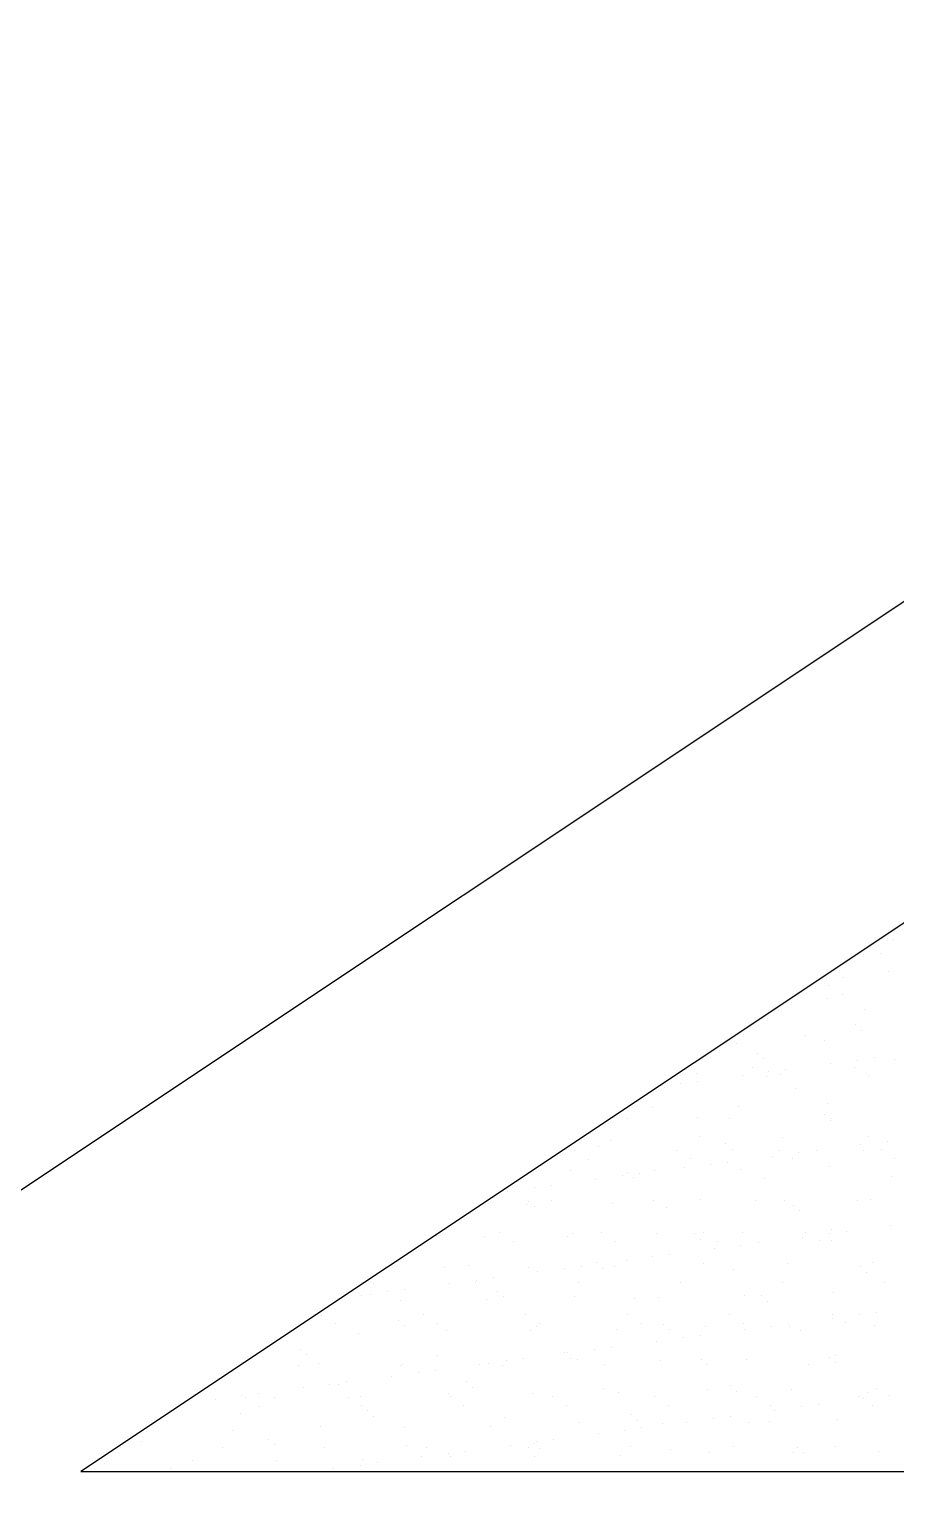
# Model space of a CAD drawing. Header units: inches. Extents: x 44782 to 44933, y 6798 to 6838.
# Drawn here: x 44782.3362 to 44782.4457, y 6816.594 to 6816.7793 of the extents above; entities that cross this region are included whole.
import ezdxf

# ---------------------------------------------------------------- set-up
doc = ezdxf.new("R2010")
doc.units = ezdxf.units.IN
doc.header["$MEASUREMENT"] = 0
doc.layers.add('linha de corte', color=1, linetype='Continuous')

# ---------------------------------------------------------------- blocks, each defined once
blk = doc.blocks.new('*X26')
at = {"color": 0}
for p, q in [((136.4438, 160.3933), (136.4438, 160.3933)), ((136.4568, 160.395), (136.4568, 160.395)), ((136.4771, 160.3977), (136.4771, 160.3977)), ((136.5205, 160.3917), (136.5205, 160.3917)), ((136.5844, 160.3914), (136.5844, 160.3914)), ((136.6014, 160.3973), (136.6014, 160.3973)), ((136.6519, 160.3939), (136.6519, 160.3939)), ((136.0612, 160.385), (136.0612, 160.385)), ((136.0945, 160.3809), (136.0945, 160.3809)), ((136.1186, 160.3857), (136.1186, 160.3857)), ((136.1232, 160.3815), (136.1232, 160.3815)), ((136.1266, 160.3858), (136.1266, 160.3858)), ((136.1724, 160.381), (136.1724, 160.381)), ((136.1906, 160.3855), (136.1906, 160.3855)), ((136.2201, 160.3835), (136.2201, 160.3835)), ((136.2503, 160.3812), (136.2503, 160.3812)), ((136.2581, 160.388), (136.2581, 160.388)), ((136.3201, 160.3826), (136.3201, 160.3826)), ((136.3235, 160.3888), (136.3235, 160.3888)), ((136.3281, 160.3813), (136.3281, 160.3813)), ((136.3425, 160.38), (136.3425, 160.38)), ((136.3765, 160.3845), (136.3765, 160.3845)), ((136.3875, 160.3885), (136.3875, 160.3885)), ((136.3895, 160.3862), (136.3895, 160.3862)), ((136.406, 160.3815), (136.406, 160.3815)), ((136.4098, 160.3888), (136.4098, 160.3888)), ((136.4216, 160.3804), (136.4216, 160.3804)), ((136.455, 160.3909), (136.455, 160.3909)), ((136.4838, 160.3816), (136.4838, 160.3816)), ((136.5617, 160.3817), (136.5617, 160.3817)), ((136.6395, 160.3819), (136.6395, 160.3819)), ((136.2752, 160.3711), (136.2752, 160.3711)), ((136.3092, 160.3756), (136.3092, 160.3756)), ((136.3222, 160.3773), (136.3222, 160.3773)), ((136.3247, 160.3784), (136.3247, 160.3784)), ((136.5217, 160.3796), (136.5217, 160.3796)), ((136.5263, 160.3754), (136.5263, 160.3754)), ((136.6197, 160.3691), (136.6197, 160.3691)), ((136.6232, 160.3774), (136.6232, 160.3774)), ((136.0929, 160.36), (136.0929, 160.36)), ((136.1449, 160.3616), (136.1449, 160.3616)), ((136.1604, 160.3624), (136.1604, 160.3624)), ((136.1746, 160.3579), (136.1746, 160.3579)), ((136.1876, 160.3596), (136.1876, 160.3596)), ((136.2079, 160.3623), (136.2079, 160.3623)), ((136.2259, 160.3632), (136.2259, 160.3632)), ((136.2419, 160.3667), (136.2419, 160.3667)), ((136.245, 160.3607), (136.245, 160.3607)), ((136.2549, 160.3685), (136.2549, 160.3685)), ((136.2898, 160.3629), (136.2898, 160.3629)), ((136.3465, 160.3585), (136.3465, 160.3585)), ((136.3573, 160.3653), (136.3573, 160.3653)), ((136.4228, 160.3662), (136.4228, 160.3662)), ((136.4465, 160.3576), (136.4465, 160.3576)), ((136.4867, 160.3659), (136.4867, 160.3659)), ((136.5543, 160.3683), (136.5543, 160.3683)), ((136.0662, 160.3492), (136.0662, 160.3492)), ((136.1073, 160.349), (136.1073, 160.349)), ((136.1203, 160.3507), (136.1203, 160.3507)), ((136.1406, 160.3534), (136.1406, 160.3534)), ((136.1441, 160.3493), (136.1441, 160.3493)), ((136.2219, 160.3495), (136.2219, 160.3495)), ((136.2496, 160.3565), (136.2496, 160.3565)), ((136.2998, 160.3496), (136.2998, 160.3496)), ((136.3777, 160.3498), (136.3777, 160.3498)), ((136.4511, 160.3534), (136.4511, 160.3534)), ((136.4555, 160.3499), (136.4555, 160.3499)), ((136.5334, 160.35), (136.5334, 160.35)), ((136.548, 160.3554), (136.548, 160.3554)), ((136.053, 160.3419), (136.053, 160.3419)), ((136.0628, 160.3368), (136.0628, 160.3368)), ((136.0698, 160.3396), (136.0698, 160.3396)), ((136.0733, 160.3445), (136.0733, 160.3445)), ((136.0768, 160.3425), (136.0768, 160.3425)), ((136.1282, 160.3377), (136.1282, 160.3377)), ((136.1546, 160.3426), (136.1546, 160.3426)), ((136.1698, 160.3388), (136.1698, 160.3388)), ((136.1922, 160.3373), (136.1922, 160.3373)), ((136.2325, 160.3428), (136.2325, 160.3428)), ((136.2597, 160.3398), (136.2597, 160.3398)), ((136.2713, 160.3366), (136.2713, 160.3366)), ((136.3103, 160.3429), (136.3103, 160.3429)), ((136.3251, 160.3406), (136.3251, 160.3406)), ((136.3714, 160.3357), (136.3714, 160.3357)), ((136.3882, 160.343), (136.3882, 160.343)), ((136.3891, 160.3403), (136.3891, 160.3403)), ((136.4566, 160.3427), (136.4566, 160.3427)), ((136.466, 160.3432), (136.466, 160.3432)), ((136.5001, 160.336), (136.5001, 160.336)), ((136.522, 160.3436), (136.522, 160.3436)), ((136.5341, 160.3405), (136.5341, 160.3405)), ((136.5439, 160.3433), (136.5439, 160.3433)), ((136.5471, 160.3422), (136.5471, 160.3422)), ((136.5674, 160.3449), (136.5674, 160.3449)), ((136.1744, 160.3345), (136.1744, 160.3345)), ((136.376, 160.3315), (136.376, 160.3315)), ((136.4125, 160.3245), (136.4125, 160.3245)), ((136.4329, 160.3272), (136.4329, 160.3272)), ((136.4668, 160.3316), (136.4668, 160.3316)), ((136.4729, 160.3335), (136.4729, 160.3335)), ((136.4798, 160.3333), (136.4798, 160.3333)), ((136.0947, 160.3168), (136.0947, 160.3168)), ((136.1147, 160.3183), (136.1147, 160.3183)), ((136.162, 160.3142), (136.162, 160.3142)), ((136.1926, 160.3184), (136.1926, 160.3184)), ((136.1962, 160.3146), (136.1962, 160.3146)), ((136.2274, 160.315), (136.2274, 160.315)), ((136.2704, 160.3186), (136.2704, 160.3186)), ((136.2914, 160.3147), (136.2914, 160.3147)), ((136.2962, 160.3138), (136.2962, 160.3138)), ((136.3322, 160.3139), (136.3322, 160.3139)), ((136.3452, 160.3156), (136.3452, 160.3156)), ((136.3483, 160.3187), (136.3483, 160.3187)), ((136.3589, 160.3172), (136.3589, 160.3172)), ((136.3656, 160.3183), (136.3656, 160.3183)), ((136.3995, 160.3228), (136.3995, 160.3228)), ((136.4244, 160.318), (136.4244, 160.318)), ((136.4261, 160.3189), (136.4261, 160.3189)), ((136.4883, 160.3177), (136.4883, 160.3177)), ((136.504, 160.319), (136.504, 160.319)), ((136.0945, 160.3118), (136.0945, 160.3118)), ((136.0993, 160.3126), (136.0993, 160.3126)), ((136.2649, 160.305), (136.2649, 160.305)), ((136.2779, 160.3068), (136.2779, 160.3068)), ((136.2983, 160.3094), (136.2983, 160.3094)), ((136.3008, 160.3095), (136.3008, 160.3095)), ((136.3977, 160.3115), (136.3977, 160.3115)), ((136.4978, 160.3107), (136.4978, 160.3107)), ((136.5024, 160.3065), (136.5024, 160.3065)), ((136.121, 160.2927), (136.121, 160.2927)), ((136.1637, 160.2917), (136.1637, 160.2917)), ((136.1976, 160.2962), (136.1976, 160.2962)), ((136.2106, 160.2979), (136.2106, 160.2979)), ((136.2211, 160.2918), (136.2211, 160.2918)), ((136.231, 160.3006), (136.231, 160.3006)), ((136.2612, 160.2916), (136.2612, 160.2916)), ((136.3267, 160.2924), (136.3267, 160.2924)), ((136.3906, 160.2921), (136.3906, 160.2921)), ((136.4582, 160.2946), (136.4582, 160.2946)), ((136.0643, 160.2886), (136.0643, 160.2886)), ((136.0761, 160.2802), (136.0761, 160.2802)), ((136.0864, 160.2866), (136.0864, 160.2866)), ((136.0964, 160.2829), (136.0964, 160.2829)), ((136.097, 160.2799), (136.097, 160.2799)), ((136.1298, 160.2895), (136.1298, 160.2895)), ((136.1303, 160.2873), (136.1303, 160.2873)), ((136.1434, 160.289), (136.1434, 160.289)), ((136.1643, 160.2867), (136.1643, 160.2867)), ((136.1748, 160.28), (136.1748, 160.28)), ((136.1937, 160.2892), (136.1937, 160.2892)), ((136.2257, 160.2876), (136.2257, 160.2876)), ((136.2421, 160.2869), (136.2421, 160.2869)), ((136.2527, 160.2802), (136.2527, 160.2802)), ((136.32, 160.287), (136.32, 160.287)), ((136.3226, 160.2896), (136.3226, 160.2896)), ((136.3305, 160.2803), (136.3305, 160.2803)), ((136.3978, 160.2871), (136.3978, 160.2871)), ((136.4084, 160.2804), (136.4084, 160.2804)), ((136.4226, 160.2887), (136.4226, 160.2887)), ((136.4272, 160.2845), (136.4272, 160.2845)), ((136.4757, 160.2873), (136.4757, 160.2873)), ((136.4862, 160.2806), (136.4862, 160.2806)), ((136.063, 160.2785), (136.063, 160.2785)), ((136.1459, 160.2699), (136.1459, 160.2699)), ((136.3605, 160.269), (136.3605, 160.269)), ((136.4259, 160.2698), (136.4259, 160.2698)), ((136.0961, 160.2636), (136.0961, 160.2636)), ((136.1505, 160.2656), (136.1505, 160.2656)), ((136.1636, 160.266), (136.1636, 160.266)), ((136.229, 160.2669), (136.229, 160.2669)), ((136.2474, 160.2677), (136.2474, 160.2677)), ((136.293, 160.2666), (136.293, 160.2666)), ((136.3475, 160.2668), (136.3475, 160.2668)), ((136.3521, 160.2626), (136.3521, 160.2626)), ((136.4226, 160.2611), (136.4226, 160.2611)), ((136.4356, 160.2628), (136.4356, 160.2628)), ((136.449, 160.2646), (136.449, 160.2646)), ((136.4559, 160.2655), (136.4559, 160.2655)), ((136.0571, 160.2555), (136.0571, 160.2555)), ((136.0708, 160.2479), (136.0708, 160.2479)), ((136.1349, 160.2557), (136.1349, 160.2557)), ((136.2128, 160.2558), (136.2128, 160.2558)), ((136.2906, 160.256), (136.2906, 160.256)), ((136.3213, 160.2477), (136.3213, 160.2477)), ((136.3553, 160.2522), (136.3553, 160.2522)), ((136.3683, 160.2539), (136.3683, 160.2539)), ((136.3685, 160.2561), (136.3685, 160.2561)), ((136.3886, 160.2566), (136.3886, 160.2566)), ((136.4463, 160.2563), (136.4463, 160.2563)), ((136.0659, 160.2405), (136.0659, 160.2405)), ((136.0754, 160.2437), (136.0754, 160.2437)), ((136.1313, 160.2413), (136.1313, 160.2413)), ((136.1723, 160.2457), (136.1723, 160.2457)), ((136.1953, 160.241), (136.1953, 160.241)), ((136.2337, 160.2362), (136.2337, 160.2362)), ((136.254, 160.2389), (136.254, 160.2389)), ((136.2628, 160.2434), (136.2628, 160.2434)), ((136.2723, 160.2449), (136.2723, 160.2449)), ((136.2769, 160.2406), (136.2769, 160.2406)), ((136.288, 160.2433), (136.288, 160.2433)), ((136.301, 160.2451), (136.301, 160.2451)), ((136.3283, 160.2443), (136.3283, 160.2443)), ((136.3738, 160.2426), (136.3738, 160.2426)), ((136.3922, 160.244), (136.3922, 160.244)), ((136.0971, 160.2238), (136.0971, 160.2238)), ((136.1066, 160.224), (136.1066, 160.224)), ((136.1534, 160.2256), (136.1534, 160.2256)), ((136.1664, 160.2273), (136.1664, 160.2273)), ((136.1845, 160.2241), (136.1845, 160.2241)), ((136.1867, 160.23), (136.1867, 160.23)), ((136.2207, 160.2345), (136.2207, 160.2345)), ((136.2623, 160.2243), (136.2623, 160.2243)), ((136.3402, 160.2244), (136.3402, 160.2244)), ((136.0521, 160.2123), (136.0521, 160.2123)), ((136.0861, 160.2168), (136.0861, 160.2168)), ((136.0976, 160.2154), (136.0976, 160.2154)), ((136.0991, 160.2185), (136.0991, 160.2185)), ((136.1172, 160.2173), (136.1172, 160.2173)), ((136.1194, 160.2212), (136.1194, 160.2212)), ((136.1652, 160.2179), (136.1652, 160.2179)), ((136.195, 160.2174), (136.195, 160.2174)), ((136.1972, 160.2229), (136.1972, 160.2229)), ((136.2018, 160.2187), (136.2018, 160.2187)), ((136.2306, 160.2187), (136.2306, 160.2187)), ((136.2729, 160.2175), (136.2729, 160.2175)), ((136.2945, 160.2184), (136.2945, 160.2184)), ((136.2987, 160.2207), (136.2987, 160.2207)), ((136.3507, 160.2177), (136.3507, 160.2177)), ((136.3621, 160.2208), (136.3621, 160.2208)), ((136.3987, 160.2198), (136.3987, 160.2198)), ((136.0675, 160.1923), (136.0675, 160.1923)), ((136.0773, 160.1929), (136.0773, 160.1929)), ((136.122, 160.201), (136.122, 160.201)), ((136.1266, 160.1968), (136.1266, 160.1968)), ((136.1329, 160.1931), (136.1329, 160.1931)), ((136.1551, 160.1931), (136.1551, 160.1931)), ((136.1969, 160.1928), (136.1969, 160.1928)), ((136.2235, 160.1988), (136.2235, 160.1988)), ((136.233, 160.1932), (136.233, 160.1932)), ((136.2644, 160.1953), (136.2644, 160.1953)), ((136.3108, 160.1934), (136.3108, 160.1934)), ((136.3236, 160.1979), (136.3236, 160.1979)), ((136.3282, 160.1937), (136.3282, 160.1937)), ((136.3298, 160.1961), (136.3298, 160.1961)), ((136.311, 160.1817), (136.311, 160.1817)), ((136.324, 160.1834), (136.324, 160.1834)), ((136.3444, 160.186), (136.3444, 160.186)), ((136.0515, 160.1748), (136.0515, 160.1748)), ((136.1484, 160.1768), (136.1484, 160.1768)), ((136.1667, 160.1697), (136.1667, 160.1697)), ((136.2098, 160.1683), (136.2098, 160.1683)), ((136.2322, 160.1705), (136.2322, 160.1705)), ((136.2437, 160.1728), (136.2437, 160.1728)), ((136.2484, 160.176), (136.2484, 160.176)), ((136.253, 160.1717), (136.253, 160.1717)), ((136.2567, 160.1745), (136.2567, 160.1745)), ((136.2771, 160.1772), (136.2771, 160.1772)), ((136.2961, 160.1702), (136.2961, 160.1702)), ((136.049, 160.1612), (136.049, 160.1612)), ((136.0992, 160.1673), (136.0992, 160.1673)), ((136.1222, 160.1568), (136.1222, 160.1568)), ((136.1268, 160.1614), (136.1268, 160.1614)), ((136.1425, 160.1595), (136.1425, 160.1595)), ((136.1764, 160.1639), (136.1764, 160.1639)), ((136.1895, 160.1656), (136.1895, 160.1656)), ((136.2047, 160.1615), (136.2047, 160.1615)), ((136.2825, 160.1617), (136.2825, 160.1617)), ((136.0549, 160.1479), (136.0549, 160.1479)), ((136.0595, 160.1545), (136.0595, 160.1545)), ((136.0732, 160.1549), (136.0732, 160.1549)), ((136.0752, 160.1506), (136.0752, 160.1506)), ((136.1091, 160.1551), (136.1091, 160.1551)), ((136.1374, 160.1547), (136.1374, 160.1547)), ((136.1732, 160.154), (136.1732, 160.154)), ((136.1779, 160.1498), (136.1779, 160.1498)), ((136.2152, 160.1548), (136.2152, 160.1548)), ((136.266, 160.1471), (136.266, 160.1471)), ((136.2748, 160.1518), (136.2748, 160.1518)), ((136.2931, 160.1549), (136.2931, 160.1549)), ((136.0691, 160.1441), (136.0691, 160.1441)), ((136.1345, 160.145), (136.1345, 160.145)), ((136.1984, 160.1447), (136.1984, 160.1447)), ((136.0975, 160.1303), (136.0975, 160.1303)), ((136.0981, 160.1321), (136.0981, 160.1321)), ((136.1027, 160.1279), (136.1027, 160.1279)), ((136.1753, 160.1305), (136.1753, 160.1305)), ((136.1996, 160.1299), (136.1996, 160.1299)), ((136.2532, 160.1306), (136.2532, 160.1306)), ((136.1008, 160.1191), (136.1008, 160.1191)), ((136.1683, 160.1215), (136.1683, 160.1215)), ((136.2337, 160.1224), (136.2337, 160.1224)), ((136.1245, 160.1079), (136.1245, 160.1079)), ((136.1995, 160.1022), (136.1995, 160.1022)), ((136.2125, 160.104), (136.2125, 160.104)), ((136.2245, 160.1071), (136.2245, 160.1071)), ((136.0691, 160.0986), (136.0691, 160.0986)), ((136.0706, 160.096), (136.0706, 160.096)), ((136.0797, 160.0919), (136.0797, 160.0919)), ((136.1322, 160.0934), (136.1322, 160.0934)), ((136.1361, 160.0968), (136.1361, 160.0968)), ((136.1452, 160.0951), (136.1452, 160.0951)), ((136.147, 160.0988), (136.147, 160.0988)), ((136.1575, 160.0921), (136.1575, 160.0921)), ((136.1655, 160.0978), (136.1655, 160.0978)), ((136.2, 160.0965), (136.2, 160.0965)), ((136.0493, 160.086), (136.0493, 160.086)), ((136.0649, 160.0845), (136.0649, 160.0845)), ((136.0779, 160.0862), (136.0779, 160.0862)), ((136.0982, 160.0889), (136.0982, 160.0889)), ((136.1493, 160.0851), (136.1493, 160.0851)), ((136.1539, 160.0809), (136.1539, 160.0809)), ((136.1024, 160.0709), (136.1024, 160.0709)), ((136.1176, 160.0677), (136.1176, 160.0677)), ((136.1699, 160.0734), (136.1699, 160.0734)), ((136.0742, 160.0632), (136.0742, 160.0632)), ((136.0788, 160.059), (136.0788, 160.059)), ((136.0722, 160.0478), (136.0722, 160.0478)), ((136.1376, 160.0486), (136.1376, 160.0486)), ((136.0893, 160.036), (136.0893, 160.036)), ((136.1005, 160.039), (136.1005, 160.039)), ((136.088, 160.0228), (136.088, 160.0228)), ((136.0999, 160.0293), (136.0999, 160.0293)), ((136.101, 160.0245), (136.101, 160.0245)), ((136.054, 160.0184), (136.054, 160.0184)), ((136.06, 160.005), (136.06, 160.005)), ((136.0503, 159.9943), (136.0503, 159.9943))]:
    blk.add_line(p, q, dxfattribs=at)
blk = doc.blocks.new('FACHADA-01')
at = {"color": 2}
blk.add_line((-0.05634, -0.66256), (1.03125, 0.0625), dxfattribs=at)
blk.add_lwpolyline([(-0.58486, -0.1125), (0, -0.50241), (0.58486, -0.1125)], close=True, dxfattribs=at)
at = {"xscale": 0.5, "yscale": 0.5, "zscale": 0.5}
blk.add_blockref('*X26', (-67.75, -80.3125), dxfattribs=at)

msp = doc.modelspace()

# ---------------------------------------------------------------- block references
at = {"layer": 'linha de corte', "color": 7, "linetype": 'Continuous', "xscale": 0.3315318648001607, "yscale": 0.3315318648001607, "zscale": 0.3315318648001607, "rotation": 180}
msp.add_blockref('FACHADA-01', (44782.53665, 6816.55961), dxfattribs=at)

doc.saveas('drawing.dxf')
